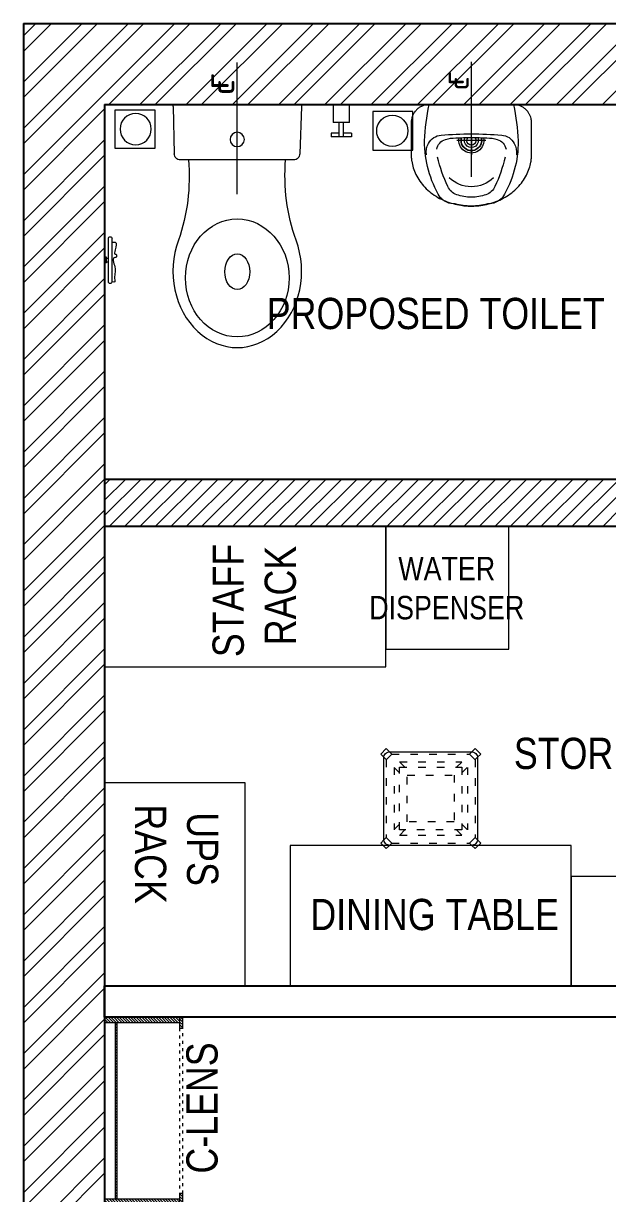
# Model space of a CAD drawing. Header units: millimetres. Extents: x 1737957 to 1744771, y 33447 to 45619.
# Drawn here: x 1737957 to 1739828, y 41872 to 45619 of the extents above; entities that cross this region are included whole.
import ezdxf

# ---------------------------------------------------------------- set-up
doc = ezdxf.new("R2010")
doc.units = ezdxf.units.MM
doc.header["$LTSCALE"] = 40
for name, pattern in [('a_p6_plan_L18$0$HIDDEN', [0.375, 0.25, -0.125]), ('ACAD_ISO03W100', [30, 12, -18]), ('CENTER', [2, 1.25, -0.25, 0.25, -0.25]), ('DOT2', [0.125, 0, -0.125]), ('HIDDEN', [9.525, 6.35, -3.175])]:
    doc.linetypes.add(name, pattern=pattern)
doc.layers.add('A-WALL', color=1, linetype='Continuous')
for name, color, linetype, lineweight in [('centerline-toilets', 2, 'CENTER', 13), ('ele', 252, 'Continuous', 13), ('Fhitting', 152, 'Continuous', 30), ('HIDDEN LINE', 177, 'Continuous', 0), ('LENS-DIM', 252, 'Continuous', 5), ('LENS-PARTITION', 21, 'Continuous', 25), ('LENS-TEXT', 31, 'Continuous', 5), ('LK-FF&E WALL', 1, 'Continuous', 9), ('LN-ELEVATION-1', 81, 'Continuous', 13), ('LN-ELEVATION-3', 125, 'a_p6_plan_L18$0$HIDDEN', 18), ('LN-ELEVATION-4', 145, 'Continuous', 13), ('LN-ELEVATION-5', 167, 'Continuous', 5), ('LN-HATCH', 251, 'Continuous', 0), ('PLANO-TXT', 252, 'Continuous', 5), ('Toilet', 5, 'Continuous', 9)]:
    doc.layers.add(name, color=color, linetype=linetype, lineweight=lineweight)
doc.styles.add('LK TXT', font='Gill Sans MT Condensed Regular.ttf')
doc.styles.get("Standard").update_dxf_attribs({"font": 'Gill Sans MT Condensed Regular.ttf', "height": 100})
pattern_1 = [(45, (3990327.2935, 1709214.6916), (-4.4901280605, 4.4901280605), [])]

# ---------------------------------------------------------------- blocks, each defined once
blk = doc.blocks.new('Stool')
at = {"layer": 'LN-ELEVATION-1', "ltscale": 0.5}
blk.add_lwpolyline([(-130, 300), (130, 300, -0.414214), (150, 280), (150, 20, -0.414214), (130, 0), (-130, 0, -0.414214), (-150, 20), (-150, 280, -0.414214)], format="xyb", close=True, dxfattribs=at)
at = {"layer": 'LN-ELEVATION-3', "linetype": 'ACAD_ISO03W100', "ltscale": 0.05}
for p, q in [((-100, 232.3), (-142.4, 274.7)), ((-142.4, 274.7), (-142.4, 25.3)), ((-82.3, 250), (-124.7, 292.4)), ((-124.7, 292.4), (124.7, 292.4)), ((-99.7, 267.4), (99.7, 267.4)), ((82.3, 250), (124.7, 292.4)), ((100, 232.3), (142.4, 274.7)), ((142.4, 274.7), (142.4, 25.3)), ((-117.4, 249.7), (-117.4, 50.3)), ((117.4, 249.7), (117.4, 50.3)), ((-100, 67.7), (-142.4, 25.3)), ((-82.3, 50), (-124.7, 7.6)), ((82.3, 50), (124.7, 7.6)), ((100, 67.7), (142.4, 25.3)), ((-124.7, 7.6), (124.7, 7.6)), ((-99.7, 32.6), (99.7, 32.6))]:
    blk.add_line(p, q, dxfattribs=at)
for points in [[(-132.2, 299.9), (-124.7, 292.4), (-142.4, 274.7), (-149.9, 282.2)], [(132.2, 299.9), (124.7, 292.4), (142.4, 274.7), (149.9, 282.2)], [(-132.2, 0.1), (-124.7, 7.6), (-142.4, 25.3), (-149.9, 17.8)], [(132.2, 0.1), (124.7, 7.6), (142.4, 25.3), (149.9, 17.8)]]:
    blk.add_lwpolyline(points, dxfattribs=at)
for points in [[(-100, 250), (100, 250), (100, 50), (-100, 50)], [(-75, 225), (75, 225), (75, 75), (-75, 75)]]:
    blk.add_lwpolyline(points, close=True, dxfattribs=at)
at = {"layer": 'LN-ELEVATION-5', "ltscale": 0.5}
for points in [[(-149.9, 282.2), (-160.1, 292.4), (-142.4, 310.1), (-132.2, 299.9)], [(149.9, 282.2), (160.1, 292.4), (142.4, 310.1), (132.2, 299.9)], [(-149.9, 17.8), (-160.1, 7.6), (-142.4, -10.1), (-132.2, 0.1)], [(149.9, 17.8), (160.1, 7.6), (142.4, -10.1), (132.2, 0.1)]]:
    blk.add_lwpolyline(points, dxfattribs=at)
blk = doc.blocks.new('DLF-RSP-AR-CD-DWG-4DT-3113$0$X-TYPICAL TOILET UPPER FLOORS - 02$0$urinals')
at = {"layer": 'Toilet'}
for p, q in [((0, -15.6), (0, 8.3)), ((0, -105.4), (0, -161.1)), ((-46.1, -115), (46.1, -115))]:
    blk.add_line(p, q, dxfattribs=at)
blk.add_lwpolyline([(135, 0), (-135, 0, 0.036949), (-150, -116.2, 0.138094), (-99.8, -297.1, 0.221721), (-52, -317.9, 0.062656), (0, -325, 0.062656), (52, -317.9, 0.221721), (99.8, -297.1, 0.138094), (150, -116.2, 0.036949)], format="xyb", close=True, dxfattribs=at)
for centre, radius, start, end in [((-94.3, -144.9), 47.1, 93.3708, 154.4824), ((-71.4, -149.9), 40.2, 106.7016, 169.725), ((3.2, -1238.2), 1144.7, 90.1625, 95.0265), ((-50.5, -225.3), 118.5, 89.5454, 105.8857), ((-0.1, -996.2), 890.8, 89.9918, 93.182), ((0, -115), 40, 167.428, 12.572), ((0, -115), 33, 164.1814, 15.8186), ((0, -115), 32, 163.6049, 16.3951), ((0, -115), 22.6, 155.6653, 24.3347), ((0, -115), 14.7, 139.9109, 40.0891), ((-3.2, -1238.2), 1144.7, 84.9735, 89.8375), ((0.1, -996.2), 890.8, 86.818, 90.0082), ((50.5, -225.3), 118.5, 74.1143, 90.4546), ((71.4, -149.9), 40.2, 10.275, 73.2984), ((94.3, -144.9), 47.1, 25.5176, 86.6292), ((-91, -152.7), 53.8, 148.4868, 188.6401), ((91, -152.7), 53.8, 351.3599, 31.5132), ((413.9, -38.4), 538.2, 193.994, 204.5632), ((-413.9, -38.4), 538.2, 335.4368, 346.006), ((-30.1, -241.3), 50, 204.5632, 250.4606), ((-1.6, -165.3), 97.6, 225, 270.9552), ((1.6, -165.3), 97.6, 269.0448, 315), ((30.1, -241.3), 50, 289.5394, 335.4368), ((-1.5, -160.9), 135.4, 250.4606, 270.6492), ((1.5, -160.9), 135.4, 269.3508, 289.5394)]:
    blk.add_arc(centre, radius, start, end, dxfattribs=at)
blk.add_open_spline([(135, 0), (105.3, 0), (75.7, 0), (-13.3, 0), (-72.7, 0), (-132.7, 0), (-133.4, 0), (-134.3, 0), (-134.5, 0), (-134.7, 0), (-134.9, 0), (-135, 0), (-135, 0), (-135, 0), (-135, 0), (-135, 0), (-135, 0), (-135.1, 0), (-135.1, 0), (-135.2, 0), (-135.2, 0), (-135.3, 0), (-135.4, 0), (-135.7, 0), (-135.8, 0), (-136.4, 0), (-136.7, 0), (-137.7, -0.1), (-138.4, -0.1), (-140.5, -0.2), (-141.9, -0.4), (-146.2, -1), (-149, -1.7), (-154.8, -3.4), (-157.6, -4.5), (-163.1, -7.3), (-165.8, -8.9), (-171, -12.5), (-173.4, -14.6), (-177.9, -19.1), (-180, -21.5), (-183.6, -26.7), (-185.2, -29.4), (-188, -34.9), (-189.1, -37.8), (-190.8, -43.5), (-191.5, -46.3), (-192, -49.8), (-192.1, -50.5), (-192.3, -52.5), (-192.4, -53.8), (-192.5, -55.7), (-192.5, -56.2), (-192.5, -56.9), (-192.5, -57), (-192.5, -57.2), (-192.5, -57.3), (-192.5, -57.4), (-192.5, -57.4), (-192.5, -57.5), (-192.5, -57.5), (-192.5, -57.5), (-192.5, -57.6), (-192.5, -57.7), (-192.5, -57.8), (-192.5, -57.9), (-192.5, -58.1), (-192.5, -58.4), (-192.5, -58.6), (-192.5, -59.3), (-192.5, -59.7), (-192.5, -61), (-192.5, -61.9), (-192.5, -64.6), (-192.5, -66.4), (-192.5, -71.7), (-192.5, -75.2), (-192.5, -85.8), (-192.5, -92.9), (-192.5, -114.2), (-192.5, -128.4), (-192.5, -146.1), (-192.5, -144.6), (-192.5, -149.2), (-192.5, -150.3), (-192.5, -153.7), (-192.5, -156), (-192.5, -158.5), (-192.5, -158.8), (-192.5, -159.2), (-192.5, -159.4), (-192.5, -159.7), (-192.5, -159.8), (-192.5, -159.9), (-192.5, -160), (-192.5, -160), (-192.5, -160), (-192.5, -160.1), (-192.5, -160.1), (-192.5, -160.2), (-192.5, -160.3), (-192.5, -160.5), (-192.5, -160.6), (-192.5, -161), (-192.5, -161.2), (-192.5, -161.9), (-192.5, -162.4), (-192.4, -163.9), (-192.4, -164.9), (-192.3, -167.8), (-192.2, -169.8), (-191.7, -175.8), (-191.2, -179.9), (-189.3, -190.9), (-187.5, -198), (-182.8, -212.2), (-179.9, -219.2), (-172.8, -233.1), (-168.7, -239.9), (-159.3, -253), (-154, -259.4), (-142.4, -271.4), (-136, -277), (-122.6, -287.5), (-115.4, -292.3), (-100.5, -300.9), (-92.8, -304.8), (-76.9, -311.5), (-68.8, -314.3), (-52.5, -318.9), (-44.4, -320.7), (-28.1, -323.4), (-20, -324.2), (-9.4, -324.8), (-6.7, -324.9), (-2.5, -325), (-1, -325), (2, -325), (3.6, -325), (8.2, -324.9), (11.3, -324.7), (20.7, -324.1), (27, -323.5), (41.8, -321.2), (50.2, -319.5), (67, -314.9), (75.4, -312), (91.8, -305.3), (99.8, -301.4), (115.1, -292.5), (122.5, -287.5), (136.4, -276.8), (142.9, -270.9), (154.7, -258.5), (160.1, -252), (169.7, -238.4), (173.8, -231.3), (180.9, -217), (183.8, -209.7), (188.3, -195.1), (189.9, -187.8), (191.2, -179.3), (191.4, -178), (191.8, -174.1), (192.1, -171.5), (192.3, -167.9), (192.3, -166.9), (192.5, -164), (192.5, -162), (192.5, -160), (192.5, -159.9), (192.5, -159.8), (192.5, -159.7), (192.5, -159.5), (192.5, -159.4), (192.5, -159), (192.5, -158.8), (192.5, -158), (192.5, -157.5), (192.5, -155.9), (192.5, -154.9), (192.5, -151.8), (192.5, -149.7), (192.5, -143.5), (192.5, -144.3), (192.5, -131.9), (192.5, -123.6), (192.5, -98.8), (192.5, -82.2), (192.5, -64.8), (192.5, -64), (192.5, -61.5), (192.5, -59.9), (192.5, -58), (192.5, -57.8), (192.5, -57.5), (192.5, -57.5), (192.5, -57.4), (192.5, -57.4), (192.5, -57.4), (192.5, -57.3), (192.5, -57.2), (192.5, -57.2), (192.5, -57), (192.5, -56.8), (192.5, -56.4), (192.5, -56.1), (192.5, -55.3), (192.4, -54.7), (192.3, -53), (192.2, -51.9), (191.8, -48.4), (191.4, -46), (190, -40.4), (188.9, -37.2), (186.1, -30.8), (184.3, -27.7), (180.2, -21.8), (177.9, -19.1), (172.8, -14), (170, -11.7), (164, -7.7), (160.9, -6.1), (154.5, -3.3), (151.3, -2.3), (144.8, -0.7), (141.6, -0.3), (137.3, 0), (136.1, 0), (135, 0)], degree=3, knots=[0, 0, 0, 0, 0.329607, 0.329607, 0.988822, 0.988822, 0.996691, 0.996691, 0.998638, 0.998638, 0.99992, 0.99992, 1.000227, 1.000227, 1.000534, 1.000534, 1.001148, 1.001148, 1.002375, 1.002375, 1.00483, 1.00483, 1.009739, 1.009739, 1.019558, 1.019558, 1.039196, 1.039196, 1.078472, 1.078472, 1.157024, 1.157024, 1.314128, 1.314128, 1.471232, 1.471232, 1.628335, 1.628335, 1.785439, 1.785439, 1.942543, 1.942543, 2.099647, 2.099647, 2.256751, 2.256751, 2.413855, 2.413855, 2.450944, 2.450944, 2.525122, 2.525122, 2.556641, 2.556641, 2.563699, 2.563699, 2.567479, 2.567479, 2.57001, 2.57001, 2.570783, 2.570783, 2.572328, 2.572328, 2.573873, 2.573873, 2.576964, 2.576964, 2.583145, 2.583145, 2.595507, 2.595507, 2.620232, 2.620232, 2.669681, 2.669681, 2.76858, 2.76858, 2.966376, 2.966376, 3.36197, 3.36197, 3.45996, 3.45996, 3.491387, 3.491387, 3.554241, 3.554241, 3.562213, 3.562213, 3.566829, 3.566829, 3.570018, 3.570018, 3.570684, 3.570684, 3.571294, 3.571294, 3.571904, 3.571904, 3.573124, 3.573124, 3.575564, 3.575564, 3.580444, 3.580444, 3.590203, 3.590203, 3.609723, 3.609723, 3.648762, 3.648762, 3.72684, 3.72684, 3.861362, 3.861362, 3.995884, 3.995884, 4.130406, 4.130406, 4.264928, 4.264928, 4.39945, 4.39945, 4.533972, 4.533972, 4.668494, 4.668494, 4.803016, 4.803016, 4.937539, 4.937539, 5.072061, 5.072061, 5.118026, 5.118026, 5.144558, 5.144558, 5.17109, 5.17109, 5.224154, 5.224154, 5.330281, 5.330281, 5.468863, 5.468863, 5.607445, 5.607445, 5.746027, 5.746027, 5.884609, 5.884609, 6.023191, 6.023191, 6.161773, 6.161773, 6.300355, 6.300355, 6.438937, 6.438937, 6.577519, 6.577519, 6.602876, 6.602876, 6.653589, 6.653589, 6.673028, 6.673028, 6.711906, 6.711906, 6.713712, 6.713712, 6.715518, 6.715518, 6.719129, 6.719129, 6.726351, 6.726351, 6.740796, 6.740796, 6.769686, 6.769686, 6.827466, 6.827466, 6.943027, 6.943027, 7.174147, 7.174147, 7.636387, 7.636387, 7.659394, 7.659394, 7.705407, 7.705407, 7.71212, 7.71212, 7.713128, 7.713128, 7.714137, 7.714137, 7.716153, 7.716153, 7.720185, 7.720185, 7.728249, 7.728249, 7.744378, 7.744378, 7.776636, 7.776636, 7.841152, 7.841152, 7.970184, 7.970184, 8.14844, 8.14844, 8.326696, 8.326696, 8.504953, 8.504953, 8.683209, 8.683209, 8.861465, 8.861465, 9.039722, 9.039722, 9.217978, 9.217978, 9.283185, 9.283185, 9.283185, 9.283185], dxfattribs=at)
blk = doc.blocks.new('jALI')
at = {"layer": 'Toilet', "ltscale": 5}
h = blk.add_hatch(dxfattribs=at)
h.set_pattern_fill('HEX', color=256, scale=50, angle=135, double=1)
h.set_pattern_definition([(135, (-344825.863, 460708.187), (-7.65465545, -7.65465545), [6.25, -12.5]), (255, (-344825.863, 460708.187), (10.4564538, -2.80179835), [6.25, -12.5]), (195, (-344830.282, 460712.606), (2.80179835, -10.4564538), [6.25, -12.5])])
edge = h.paths.add_edge_path()
edge.add_arc((-393187.5, 163647.6), 50, -90, 270)
blk.add_lwpolyline([(-393249.5, 163581.9), (-393125.5, 163581.9), (-393125.5, 163709.4), (-393249.5, 163709.4)], close=True, dxfattribs=at)
blk.add_circle((-393187.5, 163647.6), 50, dxfattribs=at)
blk = doc.blocks.new('Urinal')
at = {"layer": 'centerline-toilets', "linetype": 'HIDDEN', "ltscale": 10}
blk.add_line((0, 230.9), (0, -137), dxfattribs=at)
at = {"layer": 'Fhitting', "lineweight": 0, "ltscale": 0.5, "rotation": 180}
blk.add_blockref('DLF-RSP-AR-CD-DWG-4DT-3113$0$X-TYPICAL TOILET UPPER FLOORS - 02$0$urinals', (0, 0), dxfattribs=at)
at = {"layer": 'Fhitting', "lineweight": 0, "ltscale": 0.5, "xscale": -1, "rotation": 90}
blk.add_blockref('jALI', (163394.4, -393103.5), dxfattribs=at)
at = {"layer": 'centerline-toilets', "linetype": 'DOT2', "insert": (-31.4, -69), "char_height": 75, "width": 495.827, "attachment_point": 5, "rotation": 270}
blk.add_mtext('{\\fISOCPEUR|b0|i0|c0|p34;℄}', dxfattribs=at)
blk = doc.blocks.new('WC')
at = {"layer": 'centerline-toilets', "linetype": 'HIDDEN', "ltscale": 10}
blk.add_line((0, 286.3), (0, -134.7), dxfattribs=at)
at = {"layer": 'Toilet'}
for p, q in [((-412.8, 566.9), (-412.8, 428.9)), ((-400.8, 566.9), (-400.8, 428.9)), ((-418.8, 506.9), (-424.8, 506.9)), ((-424.8, 506.9), (-424.8, 488.9)), ((-418.8, 488.9), (-424.8, 488.9)), ((-418.8, 506.9), (-418.8, 488.9)), ((-418.8, 503.9), (-412.8, 503.9)), ((-418.8, 491.9), (-412.8, 491.9)), ((-205.8, 5.9), (-201.7, 157.2)), ((180.6, 176.8), (-182.6, 176.8)), ((205.8, 5.9), (199.8, 157.2)), ((-200.1, 0), (200.1, 0))]:
    blk.add_line(p, q, dxfattribs=at)
at = {"layer": 'Toilet', "ltscale": 100}
for p, q in [((366.1, 103), (300.3, 103)), ((300.3, 91.5), (300.3, 103)), ((326.3, 91.5), (300.3, 91.5)), ((326.3, 103), (326.3, 57.2)), ((340.1, 103), (340.1, 57.2)), ((366.1, 91.5), (340.1, 91.5)), ((366.1, 91.5), (366.1, 103)), ((307.2, 0), (307.2, 57.2)), ((359.2, 57.2), (307.2, 57.2)), ((359.2, 57.2), (359.2, 0)), ((359.2, 0), (307.2, 0))]:
    blk.add_line(p, q, dxfattribs=at)
at = {"layer": 'Toilet'}
blk.add_circle((-0.3, 111.6), 22.9, dxfattribs=at)
for centre, radius, start, end in [((-406.8, 566.9), 6, 0, 180), ((-406.8, 428.9), 6, 180, 0), ((-776.4, 231.1), 622.3, 354.997, 19.0619), ((776, 226.4), 623.4, 160.5196, 184.5617), ((-182.4, 157.5), 19.3, 90.3509, 180.8981), ((180.5, 157.5), 19.3, 359.1019, 89.6491), ((-200.1, 5.7), 5.72, 177.9546, 270), ((200.1, 5.7), 5.72, 270, 2.0454)]:
    blk.add_arc(centre, radius, start, end, dxfattribs=at)
at = {"layer": 'Toilet', "extrusion": (0, 0, -1)}
for centre, major_axis, ratio, start_param, end_param in [((0, 533.5), (0, -244.6), 0.842028, 7.436326, 11.41323), ((0, 535.1), (0, -57.2), 0.7, 1.570796326794896, 7.853981633974482)]:
    blk.add_ellipse(centre, major_axis=major_axis, ratio=ratio, start_param=start_param, end_param=end_param, dxfattribs=at)
blk.add_ellipse((0, 555), major_axis=(0, -188.8), ratio=0.878788, dxfattribs=at)
at = {"layer": 'Toilet'}
blk.add_open_spline([(-400.8, 441), (-397.1, 440.5), (-384.3, 439), (-389, 459.3), (-395.6, 479.8), (-385.6, 478), (-385.9, 491.3), (-402.7, 487.2), (-384.8, 532.1), (-395.5, 546.6), (-390.9, 570.2), (-397.2, 568.8), (-400.8, 568)], degree=3, knots=[0, 0, 0, 0, 9.744972, 33.823887, 47.583551, 49.497915, 60.560502, 63.822284, 93.508019, 135.756925, 141.904352, 150.301906, 150.301906, 150.301906, 150.301906], dxfattribs=at)
at = {"layer": 'Fhitting', "lineweight": 0, "ltscale": 0.5, "rotation": 270}
blk.add_blockref('jALI', (-163972.9, -393109.2), dxfattribs=at)
at = {"layer": 'centerline-toilets', "linetype": 'DOT2', "insert": (-35.9, -56.9), "char_height": 85.827, "width": 567.402, "attachment_point": 5, "rotation": 270}
blk.add_mtext('{\\fISOCPEUR|b0|i0|c0|p34;℄}', dxfattribs=at)
blk = doc.blocks.new('A$Ccc8ceeb6')
at = {"layer": 'LN-HATCH'}
h = blk.add_hatch(dxfattribs=at)
h.set_pattern_fill('ANSI32', color=256, scale=11, angle=180)
h.set_pattern_definition([(225, (-5259973.75, -42445.21), (74.087113, -74.087113), []), (225, (-5260023.14, -42445.21), (74.087113, -74.087113), [])])
h.paths.add_polyline_path([(3715.2, 3794), (-3098.8, 3794), (-3098.8, -7078), (-2838.8, -7078), (-2838.8, -6878), (-2698.8, -6878), (-2698.8, -6618), (-2838.8, -6618), (-2838.8, 3534), (3455.2, 3534), (3455.2, -6618), (3315.2, -6618), (3315.2, -6878), (3455.2, -6878), (3455.2, -7078), (3715.2, -7078)])
h = blk.add_hatch(dxfattribs=at)
h.set_pattern_fill('ANSI31', color=256, scale=11, angle=180)
h.paths.add_polyline_path([(-438.8, 2184), (-288.8, 2184), (-288.8, 3534), (-438.8, 3534)])
h.paths.add_polyline_path([(-1188.8, 2334), (-2838.8, 2334), (-2838.8, 2184), (-1188.8, 2184)])
at = {"layer": 'A-WALL'}
for p, q in [((-3098.8, 3794), (-3098.8, -7078)), ((-3098.8, 3794), (3715.2, 3794)), ((-2838.8, 3534), (-2838.8, -6618)), ((-2838.8, 3534), (3455.2, 3534))]:
    blk.add_line(p, q, dxfattribs=at)
blk.add_lwpolyline([(-1188.8, 2334), (-2838.8, 2334), (-2838.8, 2184), (-1188.8, 2184)], close=True, dxfattribs=at)
at = {"layer": 'ele', "color": 0, "lineweight": -2, "xscale": -1, "rotation": 180}
for name, p in [('WC', (-2414, 3534)), ('Urinal', (-1664.5, 3534))]:
    blk.add_blockref(name, p, dxfattribs=at)
blk = doc.blocks.new('CLENS 600')
at = {"layer": 'LN-HATCH', "ltscale": 0.5}
h = blk.add_hatch(dxfattribs=at)
h.set_pattern_fill('ANSI31', color=256, scale=2)
h.set_pattern_definition(pattern_1)
h.paths.add_polyline_path([(-600, 0), (-582, 0), (-582, -240), (-600, -240)])
h = blk.add_hatch(dxfattribs=at)
h.set_pattern_fill('ANSI31', color=256, scale=2)
h.set_pattern_definition([(45, (3975657.573, 1709214.6916), (-4.490128061, 4.490128061), [])])
h.paths.add_polyline_path([(-18, 0), (0, 0), (0, -240), (-18, -240)])
h = blk.add_hatch(dxfattribs=at)
h.set_pattern_fill('ANSI31', color=256, scale=2)
h.set_pattern_definition([(45, (3990252.2935, 1709214.6916), (-4.4901280605, 4.4901280605), [])])
h.paths.add_polyline_path([(-582, -40), (-18, -40), (-18, -34), (-582, -34)])
h = blk.add_hatch(dxfattribs=at)
h.set_pattern_fill('ANSI31', color=256, scale=2)
h.set_pattern_definition(pattern_1)
h.paths.add_polyline_path([(-600, -250), (-565, -250), (-565, -240), (-600, -240)])
h = blk.add_hatch(dxfattribs=at)
h.set_pattern_fill('ANSI31', color=256, scale=2)
h.set_pattern_definition([(45, (3990177.2935, 1709214.6916), (-4.4901280605, 4.4901280605), [])])
h.paths.add_polyline_path([(-35, -250), (0, -250), (0, -240), (-35, -240)])
at = {"layer": 'HIDDEN LINE', "linetype": 'ACAD_ISO03W100', "ltscale": 0.02}
for p, q in [((-35, -240), (-565, -240)), ((-565, -250), (-35, -250))]:
    blk.add_line(p, q, dxfattribs=at)
at = {"layer": 'LN-ELEVATION-1', "ltscale": 0.5}
for points in [[(-600, 0), (-582, 0), (-582, -240), (-600, -240)], [(-18, 0), (0, 0), (0, -240), (-18, -240)], [(-582, -40), (-18, -40), (-18, -34), (-582, -34)], [(-600, -250), (-565, -250), (-565, -240), (-600, -240)], [(-35, -250), (0, -250), (0, -240), (-35, -240)]]:
    blk.add_lwpolyline(points, close=True, dxfattribs=at)
at = {"layer": 'LN-ELEVATION-4'}
blk.add_line((-18, 0), (-582, 0), dxfattribs=at)

msp = doc.modelspace()

# ---------------------------------------------------------------- linework, layer by layer
at = {"layer": 'LENS-PARTITION'}
msp.add_lwpolyline([(1742111.3, 42436.5), (1738217.3, 42436.5), (1738217.3, 42536.5), (1742111.3, 42536.5)], close=True, dxfattribs=at)
at = {"layer": 'LK-FF&E WALL'}
for points in [[(1739117.3, 44008.5), (1738217.3, 44008.5), (1738217.3, 43558.5), (1739117.3, 43558.5)], [(1739117.3, 43614.5), (1739511.3, 43614.5), (1739511.3, 44008.5), (1739117.3, 44008.5)], [(1738217.3, 43186.5), (1738217.3, 42536.5), (1738667.3, 42536.5), (1738667.3, 43186.5)], [(1738811.3, 42536.5), (1739711.3, 42536.5), (1739711.3, 42986.5), (1738811.3, 42986.5)], [(1739711.3, 42536.5), (1740911.3, 42536.5), (1740911.3, 42886.5), (1739711.3, 42886.5)]]:
    msp.add_lwpolyline(points, close=True, dxfattribs=at)

# ---------------------------------------------------------------- block references
at = {"layer": 'LENS-DIM', "color": 3}
msp.add_blockref('A$Ccc8ceeb6', (1741056.1, 41824.5), dxfattribs=at)
at = {"layer": 'LK-FF&E WALL'}
msp.add_blockref('Stool', (1739261.3, 42986.5), dxfattribs=at)
at = {"layer": 'LK-FF&E WALL', "rotation": 89.99999999999999}
msp.add_blockref('CLENS 600', (1738217.3, 42436.5), dxfattribs=at)

# ---------------------------------------------------------------- texts
at = {"layer": 'LENS-TEXT', "color": 0, "linetype": 'Continuous', "ltscale": 3, "attachment_point": 5, "style": 'LK TXT'}
for s, width, gutter_width, insert, char_height in [('PROPOSED TOILET', 1099.487, 1, (1739277.6, 44689), 100), ('WATER \\PDISPENSER', 264.162, 0.75, (1739312.8, 43809.8), 75), ('STORE', 903.27, 1, (1739725, 43280.4), 100), ('DINING TABLE', 783.964, 1, (1739273.9, 42764.5), 100)]:
    msp.add_mtext_dynamic_manual_height_columns(s, width=width, gutter_width=gutter_width, heights=[0], dxfattribs=dict(at, insert=insert, char_height=char_height))
at = {"layer": 'LENS-TEXT', "color": 0, "linetype": 'Continuous', "ltscale": 3, "char_height": 100, "attachment_point": 5, "style": 'LK TXT'}
for s, insert, rotation in [('STAFF\\P RACK', (1738697, 43770.6), 90), ('UPS\\P RACK', (1738447.2, 42974.5), 270)]:
    msp.add_mtext_dynamic_manual_height_columns(s, width=1099.487, gutter_width=1, heights=[0], dxfattribs=dict(at, insert=insert, rotation=rotation))
at = {"layer": 'PLANO-TXT', "linetype": 'Continuous', "ltscale": 3, "insert": (1738529.7, 42145.6), "char_height": 100, "width": 254.125, "attachment_point": 5, "rotation": 90, "style": 'LK TXT'}
msp.add_mtext('C-LENS', dxfattribs=at)

doc.saveas('drawing.dxf')
